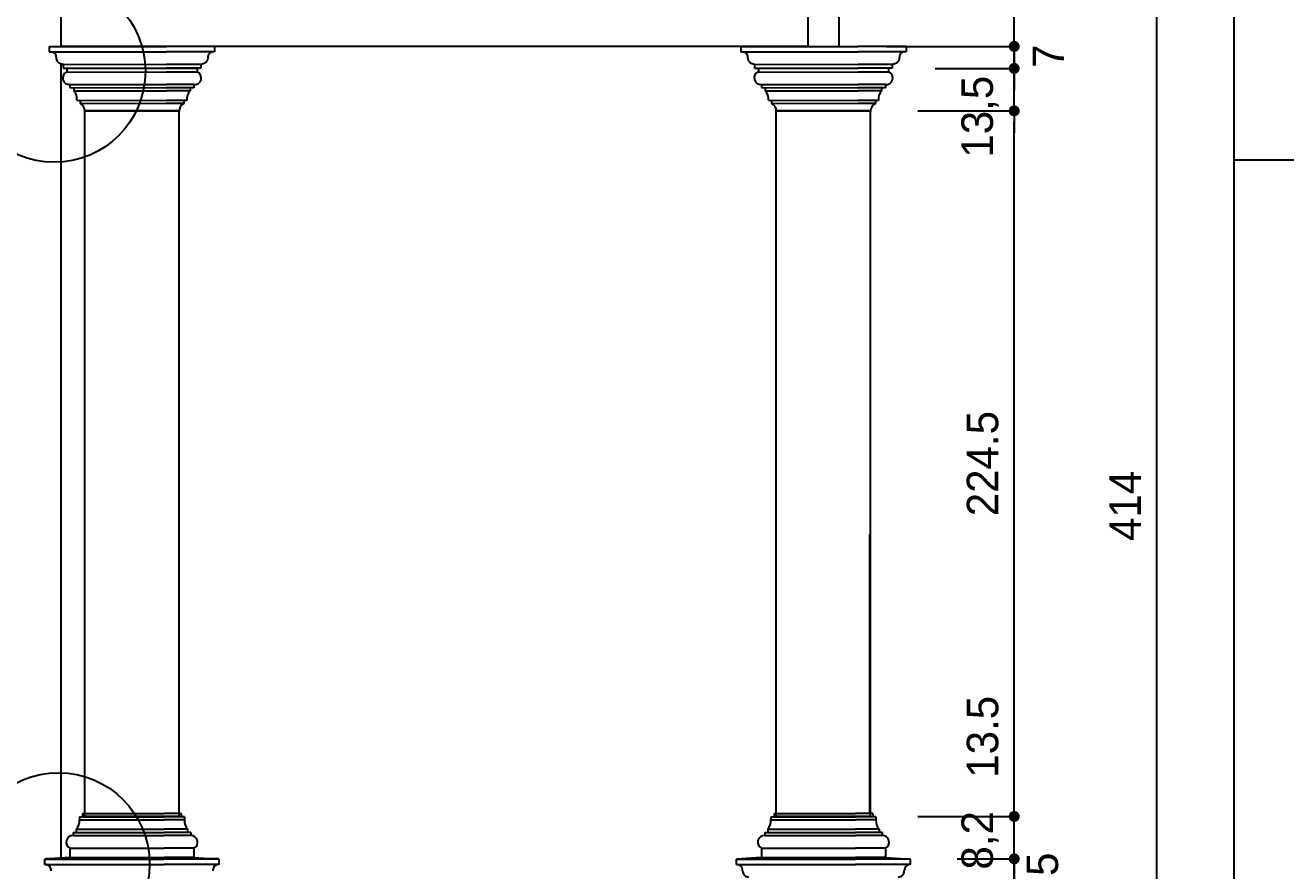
# Model space of a CAD drawing. Extents: x -1098 to 3016, y -832 to 644.
# Drawn here: x 2446.3 to 2526.5, y -688.5 to -634.7 of the extents above; entities that cross this region are included whole.
import ezdxf

# ---------------------------------------------------------------- set-up
doc = ezdxf.new("R2010")
doc.units = 0
doc.header["$MEASUREMENT"] = 0
doc.layers.get('0').update_dxf_attribs({"linetype": 'CONTINUOUS'})
doc.layers.get('DEFPOINTS').update_dxf_attribs({"linetype": 'CONTINUOUS'})
for name, color, linetype in [('COTAS', 1, 'CONTINUOUS'), ('PAREDES', 7, 'CONTINUOUS'), ('TELHADO', 2, 'CONTINUOUS'), ('VARANDA', 1, 'CONTINUOUS')]:
    doc.layers.add(name, color=color, linetype=linetype)
doc.dimstyles.new('ISO-25', dxfattribs={"dimtxt": 10, "dimasz": 3.5, "dimexe": 1.25, "dimexo": 15, "dimgap": 5, "dimtad": 1, "dimdec": 1, "dimtxsty": 'STANDARD', "dimblk": 'DOT', "dimcen": 2.5, "dimclrd": 1, "dimclre": 1, "dimclrt": 2, "dimazin": 3, "dimtfac": 1, "dimtdec": 1, "dimtmove": 0, "dimatfit": 3})

# ---------------------------------------------------------------- blocks, each defined once
blk = doc.blocks.new('_DOT')
at = {"color": 0, "linetype": 'BYBLOCK'}
blk.add_line((-0.5, 0), (-1, 0), dxfattribs=at)
at = {"color": 0, "linetype": 'BYBLOCK', "const_width": 0.5}
blk.add_lwpolyline([(-0.25, 0, 1), (0.25, 0, 1)], format="xyb", close=True, dxfattribs=at)
blk = doc.blocks.new('*D70')
at = {"color": 1, "linetype": 'BYBLOCK'}
for p, q in [((2520.183, -623.924), (2517.997, -623.924)), ((2518.247, -624.624), (2518.247, -706.024)), ((2520.183, -706.724), (2517.997, -706.724))]:
    blk.add_line(p, q, dxfattribs=at)
at = {"layer": 'DEFPOINTS', "color": 0, "linetype": 'BYBLOCK'}
for p in [(2523.183, -623.924), (2518.247, -706.724), (2523.183, -706.724)]:
    blk.add_point(p, dxfattribs=at)
at = {"color": 1, "linetype": 'BYBLOCK', "xscale": 0.7000000000000001, "yscale": 0.7000000000000001, "zscale": 0.7000000000000001}
for p, rotation in [((2518.247, -623.924), 90), ((2518.247, -706.724), 270)]:
    blk.add_blockref('_DOT', p, dxfattribs=dict(at, rotation=rotation))
at = {"color": 2, "linetype": 'BYBLOCK', "insert": (2516.247, -665.324), "char_height": 2, "attachment_point": 5, "rotation": 90}
blk.add_mtext('414', dxfattribs=at)
blk = doc.blocks.new('*D71')
at = {"color": 1, "linetype": 'BYBLOCK'}
for p, q in [((2503.062, -640.184), (2509.442, -640.184)), ((2509.192, -684.384), (2509.192, -640.884)), ((2503.062, -685.084), (2509.442, -685.084))]:
    blk.add_line(p, q, dxfattribs=at)
at = {"layer": 'DEFPOINTS', "color": 0, "linetype": 'BYBLOCK'}
for p in [(2500.062, -640.184), (2509.192, -640.184), (2500.062, -685.084)]:
    blk.add_point(p, dxfattribs=at)
at = {"color": 1, "linetype": 'BYBLOCK', "xscale": 0.7000000000000001, "yscale": 0.7000000000000001, "zscale": 0.7000000000000001}
for p, rotation in [((2509.192, -640.184), 90), ((2509.192, -685.084), 270)]:
    blk.add_blockref('_DOT', p, dxfattribs=dict(at, rotation=rotation))
at = {"color": 2, "linetype": 'BYBLOCK', "insert": (2507.192, -662.634), "char_height": 2, "attachment_point": 5, "rotation": 90}
blk.add_mtext('224.5', dxfattribs=at)
blk = doc.blocks.new('*D72')
at = {"color": 1, "linetype": 'BYBLOCK'}
for p, q in [((2509.192, -684.384), (2509.192, -676.351)), ((2503.062, -685.084), (2509.442, -685.084)), ((2509.192, -687.784), (2509.192, -685.084)), ((2505.563, -687.784), (2509.442, -687.784)), ((2509.192, -688.484), (2509.192, -689.184))]:
    blk.add_line(p, q, dxfattribs=at)
at = {"layer": 'DEFPOINTS', "color": 0, "linetype": 'BYBLOCK'}
for p in [(2500.062, -685.084), (2509.192, -685.084), (2502.563, -687.784)]:
    blk.add_point(p, dxfattribs=at)
at = {"color": 1, "linetype": 'BYBLOCK', "xscale": 0.7000000000000001, "yscale": 0.7000000000000001, "zscale": 0.7000000000000001}
for p, rotation in [((2509.192, -685.084), 270), ((2509.192, -687.784), 90)]:
    blk.add_blockref('_DOT', p, dxfattribs=dict(at, rotation=rotation))
at = {"color": 2, "linetype": 'BYBLOCK', "insert": (2507.192, -680.018), "char_height": 2, "attachment_point": 5, "rotation": 90}
blk.add_mtext('13.5', dxfattribs=at)
blk = doc.blocks.new('*D73')
at = {"color": 1, "linetype": 'BYBLOCK'}
for p, q in [((2509.192, -684.384), (2509.192, -676.351)), ((2503.062, -685.084), (2509.442, -685.084)), ((2509.192, -687.784), (2509.192, -685.084)), ((2505.563, -687.784), (2509.442, -687.784)), ((2509.192, -688.484), (2509.192, -689.184))]:
    blk.add_line(p, q, dxfattribs=at)
at = {"layer": 'DEFPOINTS', "color": 0, "linetype": 'BYBLOCK'}
for p in [(2500.062, -685.084), (2509.192, -685.084), (2502.563, -687.784)]:
    blk.add_point(p, dxfattribs=at)
at = {"color": 1, "linetype": 'BYBLOCK', "xscale": 0.7000000000000001, "yscale": 0.7000000000000001, "zscale": 0.7000000000000001}
for p, rotation in [((2509.192, -685.084), 270), ((2509.192, -687.784), 90)]:
    blk.add_blockref('_DOT', p, dxfattribs=dict(at, rotation=rotation))
at = {"color": 2, "linetype": 'BYBLOCK', "insert": (2507.192, -680.018), "char_height": 2, "attachment_point": 5, "rotation": 90}
blk.add_mtext('13.5', dxfattribs=at)
blk = doc.blocks.new('*D74')
at = {"color": 1, "linetype": 'BYBLOCK'}
for p, q in [((2503.062, -640.184), (2509.442, -640.184)), ((2509.192, -684.384), (2509.192, -640.884)), ((2503.062, -685.084), (2509.442, -685.084))]:
    blk.add_line(p, q, dxfattribs=at)
at = {"layer": 'DEFPOINTS', "color": 0, "linetype": 'BYBLOCK'}
for p in [(2500.062, -640.184), (2509.192, -640.184), (2500.062, -685.084)]:
    blk.add_point(p, dxfattribs=at)
at = {"color": 1, "linetype": 'BYBLOCK', "xscale": 0.7000000000000001, "yscale": 0.7000000000000001, "zscale": 0.7000000000000001}
for p, rotation in [((2509.192, -640.184), 90), ((2509.192, -685.084), 270)]:
    blk.add_blockref('_DOT', p, dxfattribs=dict(at, rotation=rotation))
at = {"color": 2, "linetype": 'BYBLOCK', "insert": (2507.192, -662.634), "char_height": 2, "attachment_point": 5, "rotation": 90}
blk.add_mtext('224.5', dxfattribs=at)

msp = doc.modelspace()

# ---------------------------------------------------------------- linework, layer by layer
at = {"layer": 'COTAS', "color": 1}
for p, q in [((2504.563, -636.084), (2509.442, -636.084)), ((2509.192, -637.484), (2509.192, -636.084)), ((2504.163, -637.484), (2509.442, -637.484)), ((2504.163, -637.484), (2509.442, -637.484)), ((2509.192, -640.184), (2509.192, -637.484)), ((2509.192, -638.184), (2509.192, -638.884)), ((2503.062, -640.184), (2509.442, -640.184)), ((2509.192, -640.884), (2509.192, -641.584)), ((2505.563, -687.784), (2509.442, -687.784)), ((2509.192, -689.424), (2509.192, -687.784))]:
    msp.add_line(p, q, dxfattribs=at)
at = {"layer": 'PAREDES'}
for points in [[(2523.183, -706.724), (2523.183, -616.817)], [(2523.183, -706.724), (2523.183, -626.611)], [(2532.223, -643.324), (2523.183, -643.324)]]:
    msp.add_lwpolyline(points, dxfattribs=at)
at = {"layer": 'TELHADO', "color": 1}
msp.add_lwpolyline([(2496.063, -636.084), (2498.063, -636.084), (2498.063, -632.884), (2496.063, -632.884)], close=True, dxfattribs=at)
at = {"layer": 'VARANDA', "color": 1}
for p, q in [((2509.192, -636.084), (2509.192, -632.884)), ((2509.192, -636.084), (2509.192, -632.884)), ((2501.063, -636.084), (2509.442, -636.084)), ((2501.063, -636.084), (2509.442, -636.084)), ((2509.192, -636.784), (2509.192, -637.484)), ((2509.192, -636.784), (2509.192, -637.484))]:
    msp.add_line(p, q, dxfattribs=at)
at = {"layer": 'VARANDA', "color": 4}
for points in [[(2448.583, -636.085), (2448.583, -616.817)], [(2447.823, -636.084), (2455.282, -636.096)], [(2447.823, -636.084), (2447.823, -636.424)], [(2448.023, -636.424), (2448.076, -636.453), (2448.119, -636.482), (2448.153, -636.51), (2448.18, -636.538), (2448.201, -636.567), (2448.217, -636.595), (2448.229, -636.624), (2448.237, -636.653), (2448.244, -636.683), (2448.249, -636.713), (2448.253, -636.743), (2448.256, -636.773), (2448.259, -636.802), (2448.263, -636.831), (2448.266, -636.858), (2448.27, -636.884), (2448.276, -636.908), (2448.283, -636.931), (2448.291, -636.952), (2448.3, -636.973), (2448.311, -636.993), (2448.323, -637.012), (2448.336, -637.031), (2448.351, -637.05), (2448.368, -637.07), (2448.388, -637.09), (2448.414, -637.11), (2448.448, -637.132), (2448.492, -637.153), (2448.548, -637.176), (2448.617, -637.2), (2448.703, -637.224)], [(2496.063, -636.084), (2448.583, -636.084)], [(2457.584, -636.084), (2448.584, -636.084)], [(2458.342, -636.096), (2455.282, -636.096)], [(2458.142, -636.436), (2458.089, -636.465), (2458.046, -636.494), (2458.011, -636.522), (2457.984, -636.55), (2457.963, -636.579), (2457.948, -636.607), (2457.936, -636.636), (2457.927, -636.665), (2457.921, -636.695), (2457.916, -636.725), (2457.912, -636.755), (2457.908, -636.785), (2457.905, -636.814), (2457.902, -636.843), (2457.899, -636.87), (2457.894, -636.896), (2457.889, -636.92), (2457.882, -636.943), (2457.874, -636.964), (2457.865, -636.985), (2457.854, -637.005), (2457.842, -637.024), (2457.828, -637.043), (2457.814, -637.062), (2457.797, -637.082), (2457.776, -637.102), (2457.75, -637.122), (2457.716, -637.144), (2457.673, -637.165), (2457.617, -637.188), (2457.548, -637.212), (2457.462, -637.236)], [(2458.342, -636.096), (2458.342, -636.436)], [(2491.803, -636.084), (2499.262, -636.096)], [(2491.803, -636.084), (2491.803, -636.424)], [(2492.003, -636.424), (2492.056, -636.453), (2492.099, -636.482), (2492.133, -636.51), (2492.16, -636.538), (2492.181, -636.567), (2492.197, -636.595), (2492.209, -636.624), (2492.217, -636.653), (2492.224, -636.683), (2492.229, -636.713), (2492.233, -636.743), (2492.237, -636.773), (2492.239, -636.802), (2492.243, -636.831), (2492.246, -636.858), (2492.25, -636.884), (2492.256, -636.908), (2492.263, -636.931), (2492.271, -636.952), (2492.28, -636.973), (2492.291, -636.993), (2492.303, -637.012), (2492.316, -637.031), (2492.331, -637.05), (2492.348, -637.07), (2492.368, -637.09), (2492.394, -637.11), (2492.428, -637.132), (2492.472, -637.153), (2492.528, -637.176), (2492.597, -637.2), (2492.683, -637.224)], [(2502.322, -636.096), (2499.262, -636.096)], [(2502.122, -636.436), (2502.069, -636.465), (2502.026, -636.494), (2501.991, -636.522), (2501.964, -636.55), (2501.943, -636.579), (2501.928, -636.607), (2501.916, -636.636), (2501.907, -636.665), (2501.901, -636.695), (2501.896, -636.725), (2501.892, -636.755), (2501.888, -636.785), (2501.885, -636.814), (2501.882, -636.843), (2501.879, -636.87), (2501.874, -636.896), (2501.869, -636.92), (2501.862, -636.943), (2501.854, -636.964), (2501.845, -636.985), (2501.834, -637.005), (2501.822, -637.024), (2501.809, -637.043), (2501.794, -637.062), (2501.777, -637.082), (2501.756, -637.102), (2501.73, -637.122), (2501.697, -637.144), (2501.653, -637.165), (2501.597, -637.188), (2501.528, -637.212), (2501.442, -637.236)], [(2502.322, -636.096), (2502.322, -636.436)], [(2448.583, -687.739), (2448.583, -637.188)], [(2448.703, -637.224), (2448.703, -637.464)], [(2457.462, -637.236), (2457.462, -637.476)], [(2492.683, -637.224), (2492.683, -637.464)], [(2501.442, -637.236), (2501.442, -637.476)], [(2448.943, -637.464), (2448.943, -637.704)], [(2457.222, -637.476), (2457.222, -637.716)], [(2492.923, -637.464), (2492.923, -637.704)], [(2501.202, -637.476), (2501.202, -637.716)], [(2449.143, -638.504), (2449.143, -638.704)], [(2449.383, -638.704), (2449.383, -638.904)], [(2456.782, -638.716), (2456.782, -638.916)], [(2457.022, -638.516), (2457.022, -638.716)], [(2493.123, -638.504), (2493.123, -638.704)], [(2493.363, -638.704), (2493.363, -638.904)], [(2500.762, -638.716), (2500.762, -638.916)], [(2501.002, -638.516), (2501.002, -638.716)], [(2449.783, -639.504), (2449.783, -639.704)], [(2456.382, -639.516), (2456.382, -639.716)], [(2493.763, -639.504), (2493.763, -639.704)], [(2500.362, -639.516), (2500.362, -639.716)], [(2450.083, -684.904), (2450.083, -640.184)], [(2450.084, -685.084), (2450.084, -640.184)], [(2456.083, -684.904), (2456.082, -640.184)], [(2456.083, -685.084), (2456.083, -640.184)], [(2494.063, -685.084), (2494.063, -640.184)], [(2494.063, -684.904), (2494.063, -640.184)], [(2500.062, -685.084), (2500.062, -640.184)], [(2500.063, -684.904), (2500.062, -640.184)], [(2500.008, -684.904), (2500.008, -667.143)], [(2450.083, -685.084), (2450.083, -675.916)], [(2450.083, -684.904), (2450.083, -677.046)], [(2456.083, -685.086), (2456.083, -677.046)], [(2494.063, -684.904), (2494.063, -677.046)], [(2449.743, -685.104), (2449.743, -685.304)], [(2449.943, -684.904), (2449.943, -685.104)], [(2456.223, -684.904), (2456.223, -685.104)], [(2456.423, -685.104), (2456.423, -685.304)], [(2493.723, -685.104), (2493.723, -685.304)], [(2493.923, -684.904), (2493.923, -685.104)], [(2500.203, -684.904), (2500.203, -685.104)], [(2500.403, -685.104), (2500.403, -685.304)], [(2449.343, -686.104), (2449.343, -686.304)], [(2449.543, -685.904), (2449.543, -686.104)], [(2456.623, -685.904), (2456.623, -686.104)], [(2456.823, -686.104), (2456.823, -686.304)], [(2493.323, -686.104), (2493.323, -686.304)], [(2493.523, -685.904), (2493.523, -686.104)], [(2500.603, -685.904), (2500.603, -686.104)], [(2500.803, -686.104), (2500.803, -686.304)], [(2449.143, -687.704), (2447.543, -687.804)], [(2447.543, -688.144), (2447.543, -687.804)], [(2449.143, -687.104), (2449.143, -687.704)], [(2457.023, -687.104), (2457.023, -687.704)], [(2457.023, -687.704), (2458.623, -687.804)], [(2458.623, -688.144), (2458.623, -687.804)], [(2493.123, -687.704), (2491.523, -687.804)], [(2491.523, -688.144), (2491.523, -687.804)], [(2493.123, -687.104), (2493.123, -687.704)], [(2501.003, -687.104), (2501.003, -687.704)], [(2501.003, -687.704), (2502.603, -687.804)], [(2502.603, -688.144), (2502.603, -687.804)]]:
    msp.add_lwpolyline(points, dxfattribs=at)
at = {"layer": 'VARANDA', "color": 2}
for points in [[(2447.823, -636.424), (2455.282, -636.436)], [(2458.342, -636.436), (2455.282, -636.436)], [(2491.803, -636.424), (2499.262, -636.436)], [(2502.322, -636.436), (2499.262, -636.436)], [(2448.703, -637.224), (2455.282, -637.236)], [(2457.462, -637.236), (2455.282, -637.236)], [(2492.683, -637.224), (2499.262, -637.236)], [(2501.442, -637.236), (2499.262, -637.236)], [(2448.703, -637.464), (2455.282, -637.476)], [(2448.943, -637.704), (2455.282, -637.716)], [(2457.184, -637.484), (2448.984, -637.484)], [(2457.462, -637.476), (2455.282, -637.476)], [(2457.222, -637.716), (2455.282, -637.716)], [(2492.683, -637.464), (2499.262, -637.476)], [(2492.923, -637.704), (2499.262, -637.716)], [(2501.442, -637.476), (2499.262, -637.476)], [(2501.202, -637.716), (2499.262, -637.716)], [(2449.143, -638.504), (2455.282, -638.516)], [(2449.143, -638.704), (2455.282, -638.716)], [(2449.383, -638.904), (2455.282, -638.916)], [(2457.022, -638.516), (2455.282, -638.516)], [(2457.022, -638.716), (2455.282, -638.716)], [(2456.782, -638.916), (2455.282, -638.916)], [(2493.123, -638.504), (2499.262, -638.516)], [(2493.123, -638.704), (2499.262, -638.716)], [(2493.363, -638.904), (2499.262, -638.916)], [(2501.002, -638.516), (2499.262, -638.516)], [(2501.002, -638.716), (2499.262, -638.716)], [(2500.762, -638.916), (2499.262, -638.916)], [(2449.583, -639.504), (2455.282, -639.516)], [(2449.783, -639.704), (2455.282, -639.716)], [(2456.582, -639.516), (2455.282, -639.516)], [(2456.382, -639.716), (2455.282, -639.716)], [(2493.563, -639.504), (2499.262, -639.516)], [(2493.763, -639.704), (2499.262, -639.716)], [(2500.562, -639.516), (2499.262, -639.516)], [(2500.362, -639.716), (2499.262, -639.716)], [(2450.083, -640.184), (2456.082, -640.184)], [(2456.083, -640.184), (2450.084, -640.184)], [(2500.062, -640.184), (2494.063, -640.184)], [(2494.063, -640.184), (2500.062, -640.184)], [(2449.743, -685.104), (2455.123, -685.104)], [(2449.743, -685.304), (2455.123, -685.304)], [(2449.943, -684.904), (2455.123, -684.904)], [(2456.082, -685.084), (2450.083, -685.084)], [(2456.223, -684.904), (2455.123, -684.904)], [(2456.423, -685.104), (2455.123, -685.104)], [(2456.423, -685.304), (2455.123, -685.304)], [(2493.723, -685.104), (2499.103, -685.104)], [(2493.723, -685.304), (2499.103, -685.304)], [(2493.923, -684.904), (2499.103, -684.904)], [(2500.062, -685.084), (2494.063, -685.084)], [(2500.203, -684.904), (2499.103, -684.904)], [(2500.403, -685.104), (2499.103, -685.104)], [(2500.403, -685.304), (2499.103, -685.304)], [(2449.343, -686.104), (2455.123, -686.104)], [(2449.543, -685.904), (2455.123, -685.904)], [(2456.623, -685.904), (2455.123, -685.904)], [(2456.823, -686.104), (2455.123, -686.104)], [(2493.323, -686.104), (2499.103, -686.104)], [(2493.523, -685.904), (2499.103, -685.904)], [(2500.603, -685.904), (2499.103, -685.904)], [(2500.803, -686.104), (2499.103, -686.104)], [(2449.343, -686.304), (2455.123, -686.304)], [(2456.823, -686.304), (2455.123, -686.304)], [(2493.323, -686.304), (2499.103, -686.304)], [(2500.803, -686.304), (2499.103, -686.304)], [(2447.543, -687.804), (2455.123, -687.804)], [(2458.583, -687.784), (2447.583, -687.784)], [(2449.143, -687.104), (2455.123, -687.104)], [(2449.143, -687.704), (2455.123, -687.704)], [(2457.023, -687.104), (2455.123, -687.104)], [(2457.023, -687.704), (2455.123, -687.704)], [(2458.623, -687.804), (2455.123, -687.804)], [(2491.523, -687.804), (2499.103, -687.804)], [(2493.123, -687.104), (2499.103, -687.104)], [(2493.123, -687.704), (2499.103, -687.704)], [(2501.003, -687.104), (2499.103, -687.104)], [(2501.003, -687.704), (2499.103, -687.704)], [(2502.603, -687.804), (2499.103, -687.804)], [(2447.543, -688.144), (2455.123, -688.144)], [(2458.623, -688.144), (2455.123, -688.144)], [(2491.523, -688.144), (2499.103, -688.144)], [(2502.603, -688.144), (2499.103, -688.144)]]:
    msp.add_lwpolyline(points, dxfattribs=at)
at = {"layer": 'VARANDA', "color": 4}
for centre in [(2448.141, -637.663), (2448.407, -688.099)]:
    msp.add_circle(centre, 5.796, dxfattribs=at)
for centre, radius, start, end in [((2449.09, -638.092), 0.415, 110.73869, 277.33379), ((2457.075, -638.104), 0.415, 262.66621, 69.26131), ((2493.07, -638.092), 0.415, 110.73869, 277.33379), ((2501.055, -638.104), 0.415, 262.66621, 69.26131), ((2448.869, -639.409), 0.721, 352.40833, 44.46157), ((2457.296, -639.421), 0.721, 135.53843, 187.59167), ((2492.849, -639.409), 0.721, 352.40833, 44.46157), ((2501.276, -639.421), 0.721, 135.53843, 187.59167), ((2449.539, -640.191), 0.544, 358.04604, 63.36796), ((2456.626, -640.203), 0.544, 116.63204, 181.95396), ((2493.519, -640.191), 0.544, 358.04604, 63.36796), ((2500.606, -640.203), 0.544, 116.63204, 181.95396), ((2448.927, -685.366), 0.818, 318.82884, 4.30126), ((2457.239, -685.366), 0.818, 175.69874, 221.17116), ((2492.907, -685.366), 0.818, 318.82884, 4.30126), ((2501.219, -685.366), 0.818, 175.69874, 221.17116), ((2449.326, -686.725), 0.421, 87.75469, 244.17282), ((2456.84, -686.725), 0.421, 295.82718, 92.24531), ((2493.307, -686.725), 0.421, 87.75469, 244.17282), ((2500.82, -686.725), 0.421, 295.82718, 92.24531), ((2447.562, -688.525), 0.381, 357.07463, 92.92537), ((2458.604, -688.525), 0.381, 87.07463, 182.92537), ((2491.542, -688.525), 0.381, 357.07463, 92.92537), ((2492.313, -688.554), 0.39, 178.53366, 271.46634), ((2501.813, -688.554), 0.39, 268.53366, 1.46634), ((2502.584, -688.525), 0.381, 87.07463, 182.92537)]:
    msp.add_arc(centre, radius, start, end, dxfattribs=at)

# ---------------------------------------------------------------- block references
at = {"layer": 'COTAS', "color": 1, "xscale": 0.6999999999998181, "yscale": 0.6999999999998181, "zscale": 0.7000000000000001}
for p, rotation in [((2509.192, -636.084), 270), ((2509.192, -637.484), 270), ((2509.192, -637.484), 90), ((2509.192, -640.184), 90), ((2509.192, -687.784), 270)]:
    msp.add_blockref('_DOT', p, dxfattribs=dict(at, rotation=rotation))
at = {"layer": 'VARANDA', "color": 1, "xscale": 0.6999999999998181, "yscale": 0.6999999999998181, "zscale": 0.7000000000000001, "rotation": 90}
msp.add_blockref('_DOT', (2509.192, -636.084), dxfattribs=at)
msp.add_blockref('_DOT', (2509.192, -636.084), dxfattribs=at)

# ---------------------------------------------------------------- texts
at = {"layer": 'COTAS', "color": 2, "char_height": 2, "attachment_point": 5, "rotation": 90}
for s, insert in [('7', (2511.361, -636.706)), ('13,5', (2507.025, -640.557)), ('8,2', (2507.025, -686.606)), ('8,5', (2511.17, -689.243))]:
    msp.add_mtext(s, dxfattribs=dict(at, insert=insert))

# ---------------------------------------------------------------- dimensions: what is measured, and where the dimension line sits
at = {"layer": 'COTAS'}
dim = msp.add_linear_dim(base=(2518.247, -706.724), p1=(2523.183, -623.924), p2=(2523.183, -706.724), angle=90, dimstyle='ISO-25', override={"dimscale": 0.2, "dimlfac": 5}, dxfattribs=at)
dim.commit()
dim.dimension.update_dxf_attribs({"geometry": '*D70', "text_midpoint": (2516.247, -665.324)})
at = {"layer": 'VARANDA', "color": 4}
for base, p1, p2, picture, middle in [((2509.192, -640.184), (2500.062, -685.084), (2500.062, -640.184), '*D71', (2507.192, -662.634)), ((2509.192, -640.184), (2500.062, -685.084), (2500.062, -640.184), '*D74', (2507.192, -662.634)), ((2509.192, -685.084), (2502.563, -687.784), (2500.062, -685.084), '*D72', (2507.192, -680.018)), ((2509.192, -685.084), (2502.563, -687.784), (2500.062, -685.084), '*D73', (2507.192, -680.018))]:
    dim = msp.add_linear_dim(base=base, p1=p1, p2=p2, angle=90, dimstyle='ISO-25', override={"dimscale": 0.2, "dimlfac": 5}, dxfattribs=at)
    dim.commit()
    dim.dimension.update_dxf_attribs({"geometry": picture, "text_midpoint": middle})

doc.saveas('drawing.dxf')
